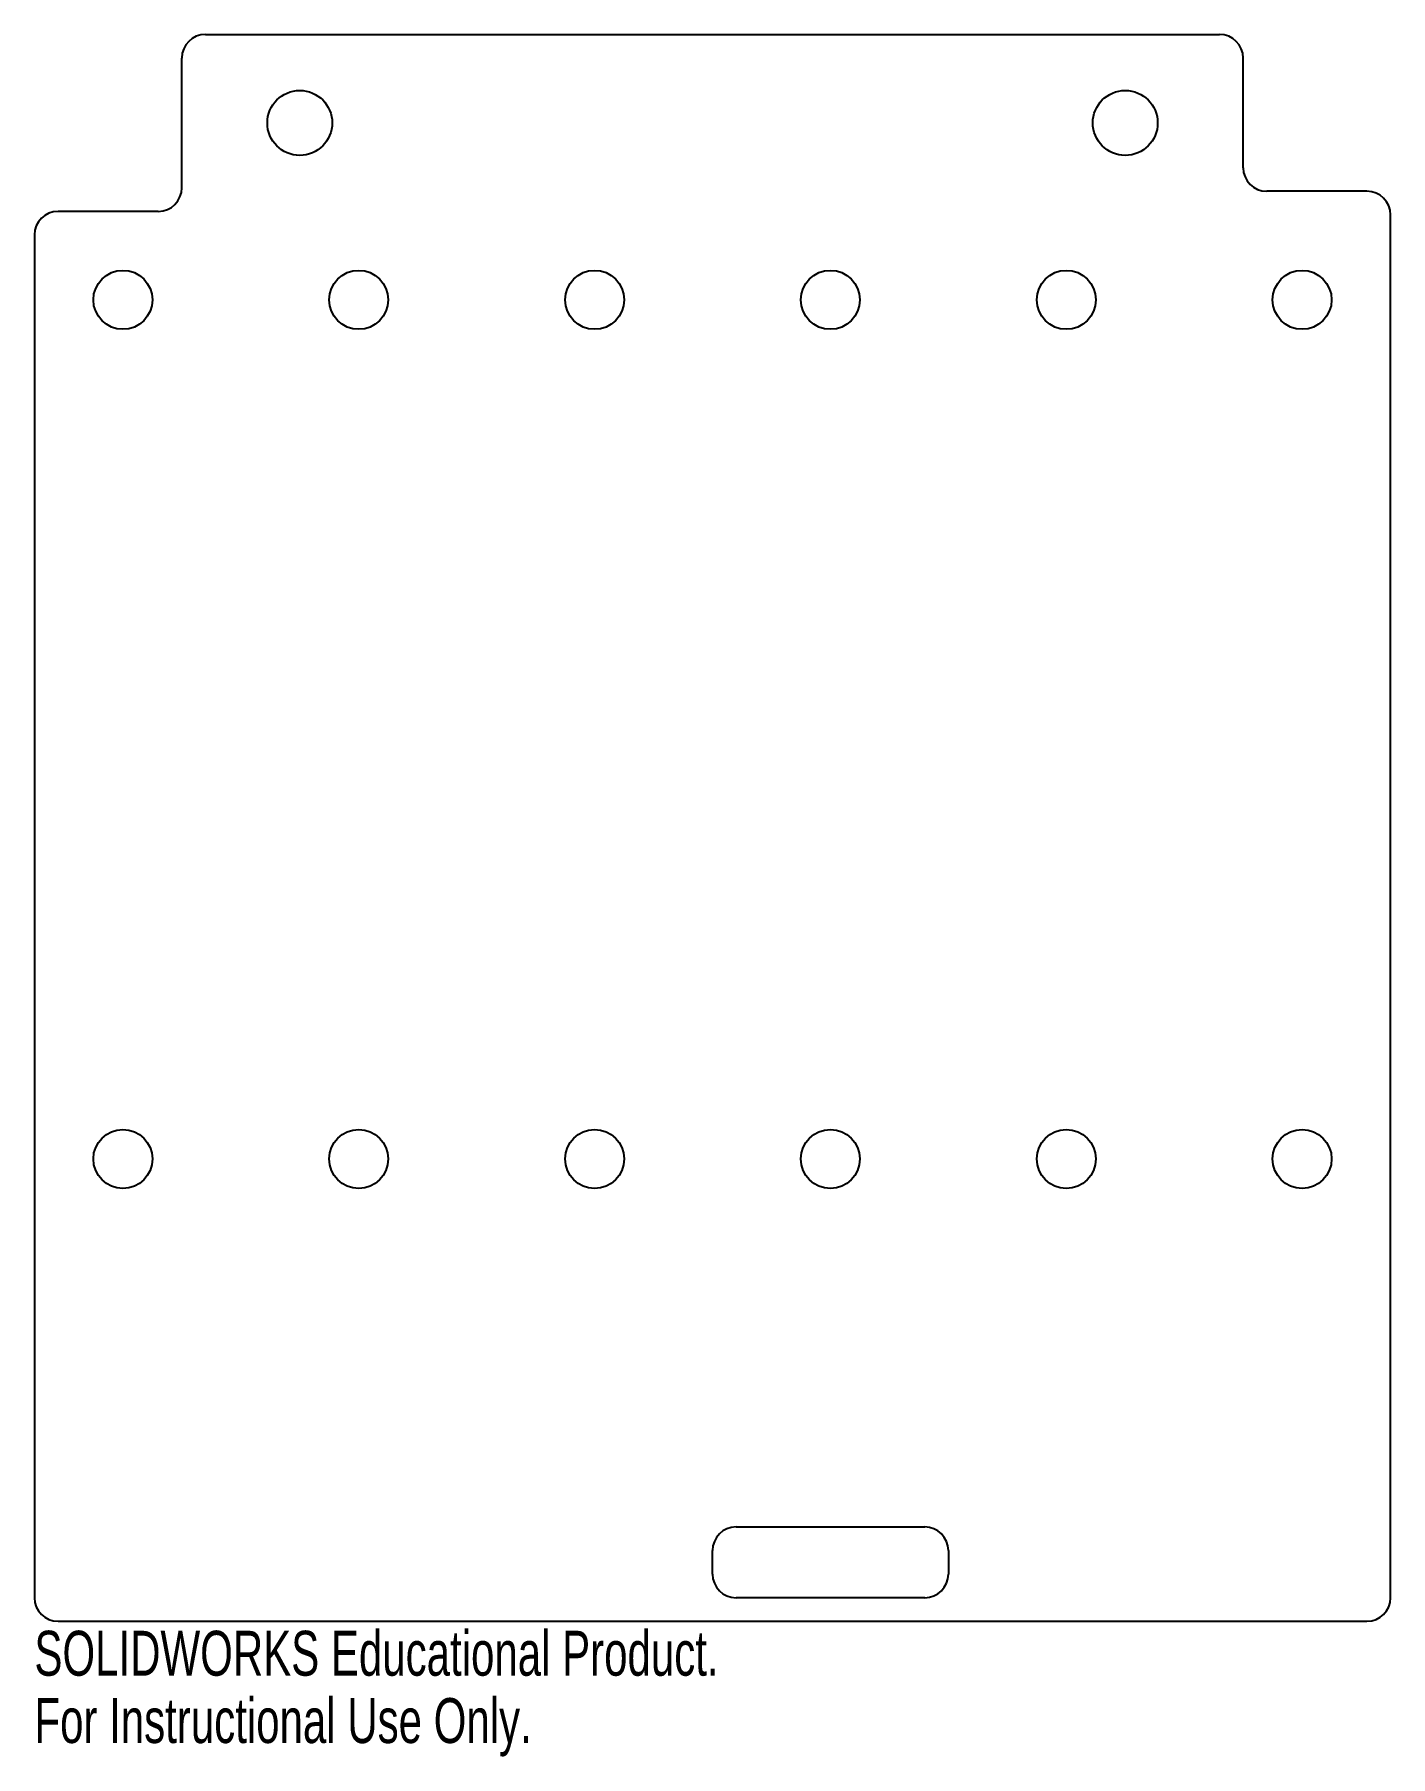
# Model space of a CAD drawing. Header units: inches. Extents: x -2.88 to 2.88, y -6.68 to 0.63.
import ezdxf

# ---------------------------------------------------------------- set-up
doc = ezdxf.new("R2010")
doc.units = ezdxf.units.IN
doc.header["$MEASUREMENT"] = 0
doc.styles.add('SLDTEXTSTYLE0', font='TXT', dxfattribs={"width": 0.7})

msp = doc.modelspace()

# ---------------------------------------------------------------- linework, layer by layer
at = {"color": 7, "linetype": 'Continuous', "lineweight": 25}
for p, q in [((-2.15, 0.625), (2.15, 0.625)), ((-2.25, -0.025), (-2.25, 0.525)), ((2.25, 0.0602), (2.25, 0.525)), ((2.775, -0.0398), (2.35, -0.0398)), ((-2.35, -0.125), (-2.775, -0.125)), ((2.875, -6.0017), (2.875, -0.1398)), ((-2.875, -0.225), (-2.875, -6.0017)), ((0.1, -5.7017), (0.9, -5.7017)), ((0, -5.9017), (0, -5.8017)), ((1, -5.8017), (1, -5.9017)), ((0.9, -6.0017), (0.1, -6.0017)), ((-2.775, -6.1017), (2.775, -6.1017))]:
    msp.add_line(p, q, dxfattribs=at)
for centre, radius in [((-1.75, 0.25), 0.1375), ((1.75, 0.25), 0.1375), ((-2.5, -0.5), 0.125), ((-1.5, -0.5), 0.125), ((-0.5, -0.5), 0.125), ((0.5, -0.5), 0.125), ((1.5, -0.5), 0.125), ((2.5, -0.5), 0.125), ((-2.5, -4.1417), 0.125), ((-1.5, -4.1417), 0.125), ((-0.5, -4.1417), 0.125), ((0.5, -4.1417), 0.125), ((1.5, -4.1417), 0.125), ((2.5, -4.1417), 0.125)]:
    msp.add_circle(centre, radius, dxfattribs=at)
for centre, start, end in [((-2.15, 0.525), 90, 180), ((2.15, 0.525), 0, 90), ((2.35, 0.0602), 180, 270), ((-2.35, -0.025), 270, 0), ((2.775, -0.1398), 0, 90), ((-2.775, -0.225), 90, 180), ((0.1, -5.8017), 90, 180), ((0.9, -5.8017), 0, 90), ((0.1, -5.9017), 180, 270), ((0.9, -5.9017), 270, 0), ((-2.775, -6.0017), 180, 270), ((2.775, -6.0017), 270, 0)]:
    msp.add_arc(centre, 0.1, start, end, dxfattribs=at)

# ---------------------------------------------------------------- texts
at = {"color": 7, "linetype": 'Continuous', "char_height": 0.1903, "attachment_point": 1, "style": 'SLDTEXTSTYLE0'}
for s, insert in [('SOLIDWORKS Educational Product.', (-2.875, -6.1419)), ('For Instructional Use Only.', (-2.875, -6.4273))]:
    msp.add_mtext(s, dxfattribs=dict(at, insert=insert))

doc.saveas('drawing.dxf')
